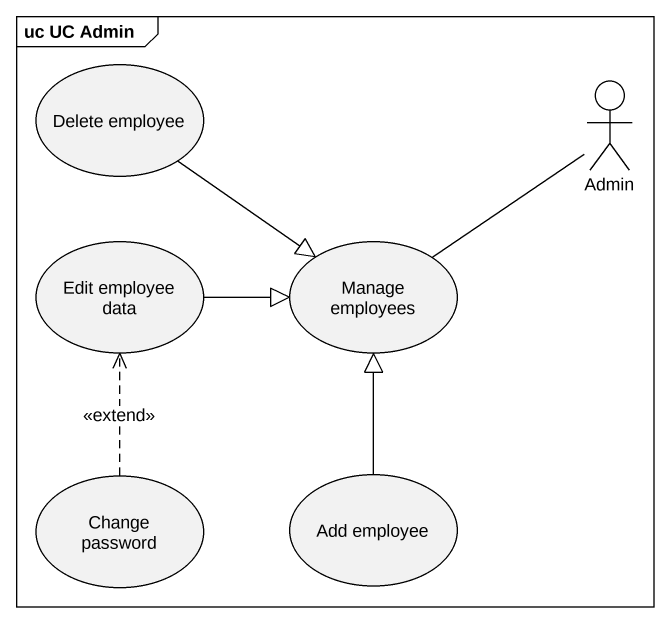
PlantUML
@startuml
mainframe uc UC Admin
usecase "Delete employee" as Delete_employee
actor Admin
usecase "Edit employee data" as Edit_employee_data
usecase "Manage employees" as Manage_employees
usecase "Change password" as Change_password
usecase "Add employee" as Add_employee
Delete_employee --|> Manage_employees
Admin -- Manage_employees
Edit_employee_data -right-|> Manage_employees
Change_password .up.> Edit_employee_data : <<extend>>
Add_employee -up-|> Manage_employees
@enduml
